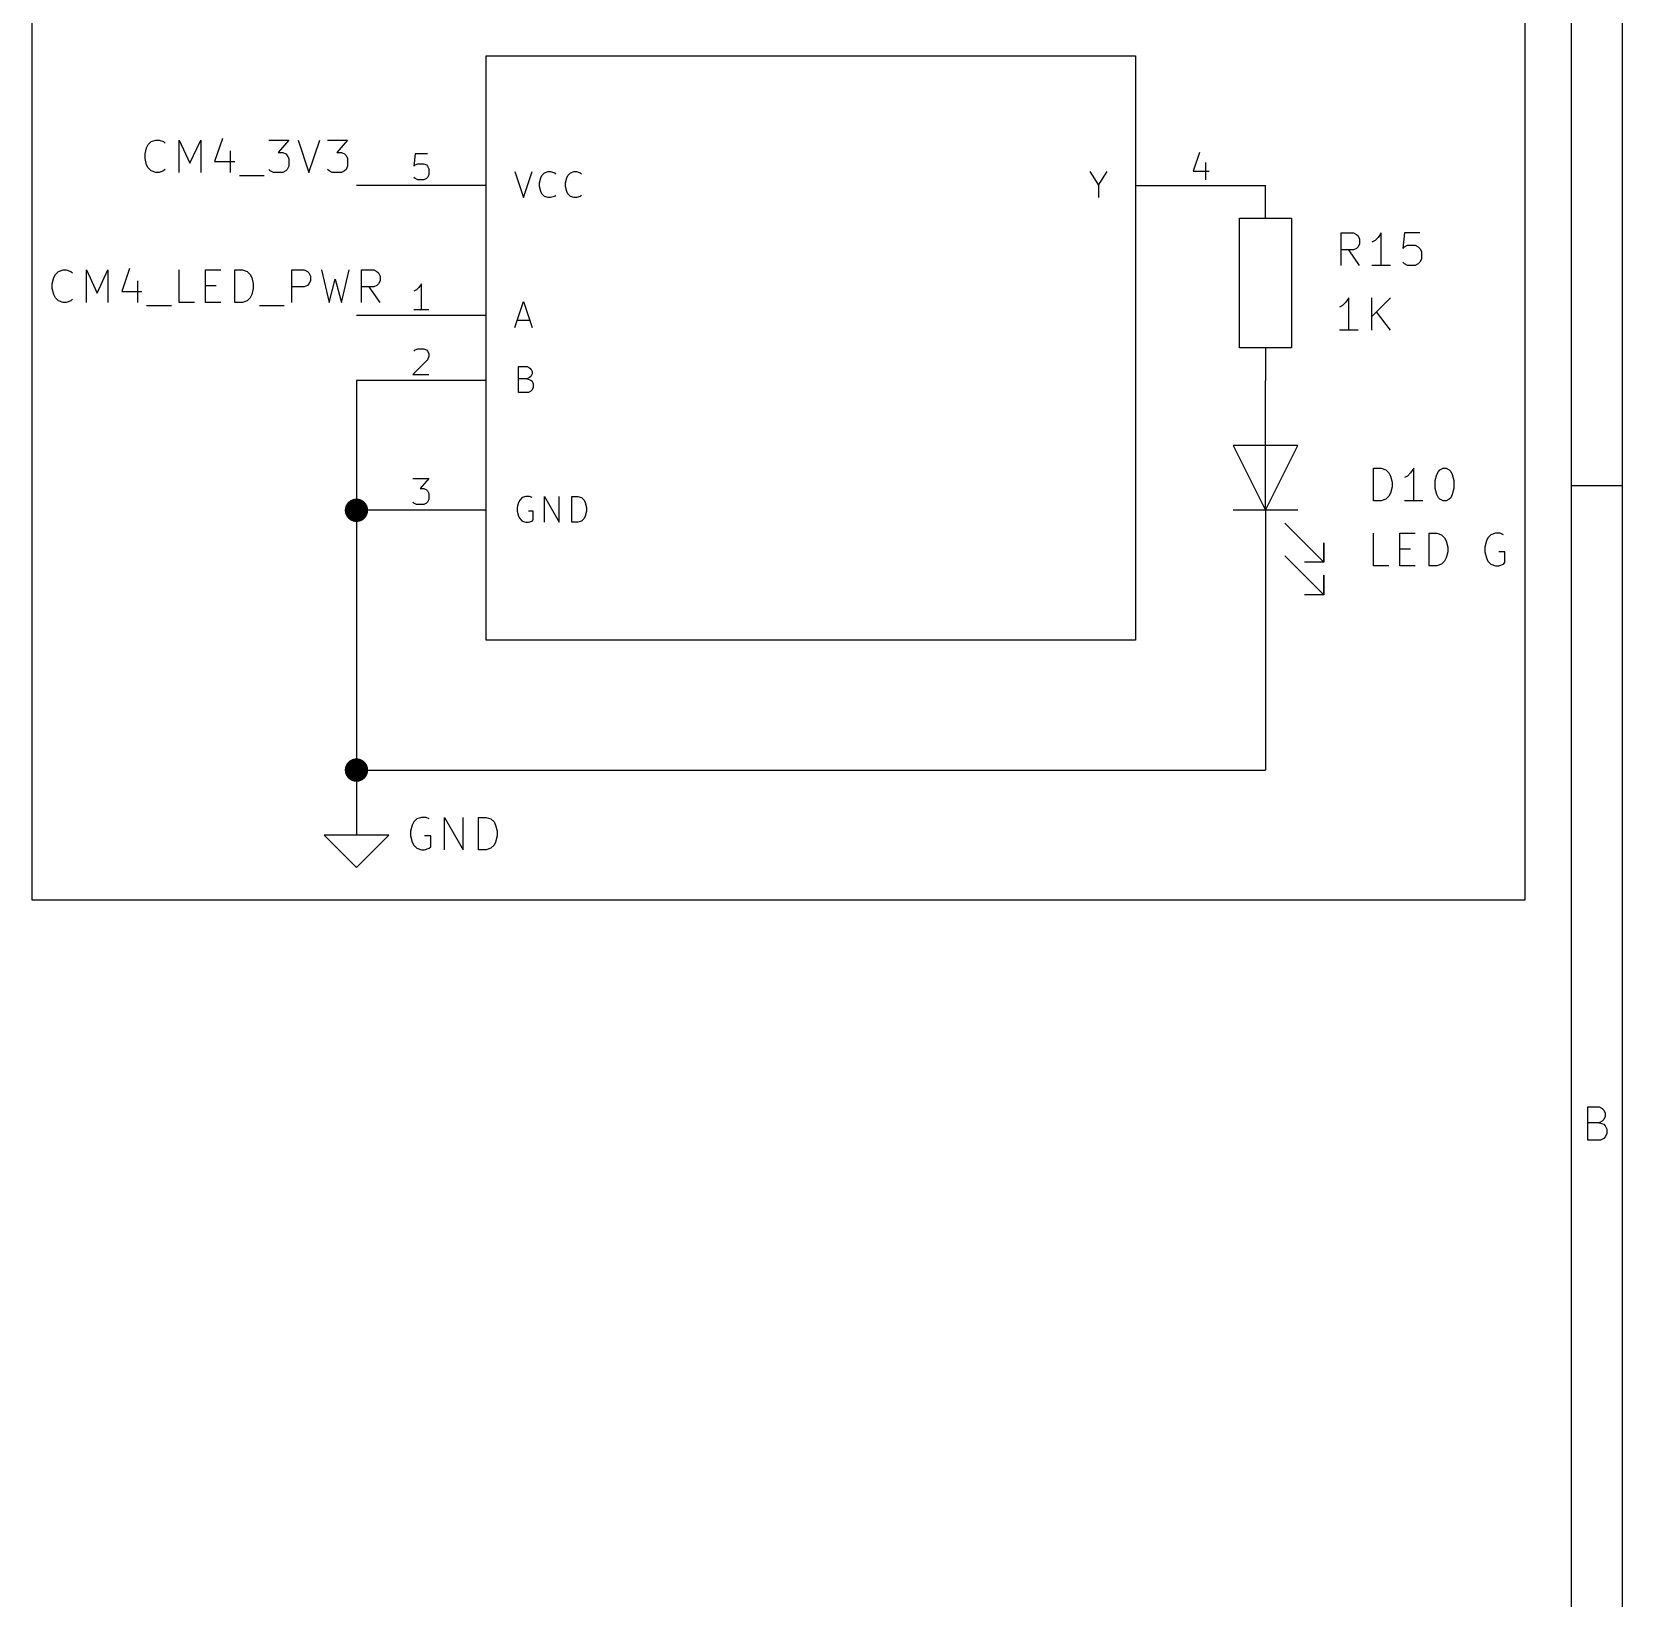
# Model space of a CAD drawing. Extents: x 0.4 to 11.3, y -7.9 to -0.4.
# Drawn here: x 8.85 to 11.299, y -4.075 to -1.663 of the extents above; entities that cross this region are included whole.
import ezdxf

# ---------------------------------------------------------------- set-up
doc = ezdxf.new("R2010")
doc.units = 0
doc.header["$MEASUREMENT"] = 0
for name, color, linetype in [('BLUE3', 171, 'CONTINUOUS'), ('CYAN2', 4, 'CONTINUOUS'), ('GRAY1', 251, 'CONTINUOUS'), ('GREEN3', 91, 'CONTINUOUS'), ('LYELLOW', 51, 'CONTINUOUS'), ('RED2', 1, 'CONTINUOUS'), ('RED3', 11, 'CONTINUOUS')]:
    doc.layers.add(name, color=color, linetype=linetype)

msp = doc.modelspace()

# ---------------------------------------------------------------- linework, layer by layer
at = {"layer": 'BLUE3', "linetype": 'CONTINUOUS'}
for p, q in [((8.85, -1), (8.85, -3)), ((11.15, -3), (11.15, -1)), ((8.85, -3), (11.15, -3))]:
    msp.add_line(p, q, dxfattribs=at)
at = {"layer": 'CYAN2', "linetype": 'CONTINUOUS'}
for p, q in [((9.59381, -1.8785), (9.60714, -1.9185)), ((9.59381, -1.8785), (9.60714, -1.9185)), ((9.60714, -1.9185), (9.62047, -1.8785)), ((9.60714, -1.9185), (9.62047, -1.8785)), ((9.63381, -1.88803), (9.63571, -1.88422)), ((9.63381, -1.88803), (9.63571, -1.88422)), ((9.63571, -1.88422), (9.63952, -1.88041)), ((9.63571, -1.88422), (9.63952, -1.88041)), ((9.63952, -1.88041), (9.64524, -1.8785)), ((9.63952, -1.88041), (9.64524, -1.8785)), ((9.64524, -1.8785), (9.64905, -1.8785)), ((9.64524, -1.8785), (9.64905, -1.8785)), ((9.64905, -1.8785), (9.65476, -1.88041)), ((9.64905, -1.8785), (9.65476, -1.88041)), ((9.65476, -1.88041), (9.65667, -1.88231)), ((9.65476, -1.88041), (9.65667, -1.88231)), ((9.67381, -1.88803), (9.67571, -1.88422)), ((9.67381, -1.88803), (9.67571, -1.88422)), ((9.67571, -1.88422), (9.67952, -1.88041)), ((9.67571, -1.88422), (9.67952, -1.88041)), ((9.67952, -1.88041), (9.68524, -1.8785)), ((9.67952, -1.88041), (9.68524, -1.8785)), ((9.68524, -1.8785), (9.68905, -1.8785)), ((9.68524, -1.8785), (9.68905, -1.8785)), ((9.68905, -1.8785), (9.69476, -1.88041)), ((9.68905, -1.8785), (9.69476, -1.88041)), ((9.69476, -1.88041), (9.69667, -1.88231)), ((9.69476, -1.88041), (9.69667, -1.88231)), ((10.4795, -1.8785), (10.4929, -1.89946)), ((10.4795, -1.8785), (10.4929, -1.89946)), ((10.4929, -1.89946), (10.5062, -1.8785)), ((10.4929, -1.89946), (10.5062, -1.8785)), ((9.63191, -1.89565), (9.63381, -1.88803)), ((9.63191, -1.89565), (9.63381, -1.88803)), ((9.63191, -1.90136), (9.63191, -1.89565)), ((9.63191, -1.90136), (9.63191, -1.89565)), ((9.63381, -1.90898), (9.63191, -1.90136)), ((9.63381, -1.90898), (9.63191, -1.90136)), ((9.63571, -1.91279), (9.63381, -1.90898)), ((9.63571, -1.91279), (9.63381, -1.90898)), ((9.67191, -1.89565), (9.67381, -1.88803)), ((9.67191, -1.89565), (9.67381, -1.88803)), ((9.67191, -1.90136), (9.67191, -1.89565)), ((9.67191, -1.90136), (9.67191, -1.89565)), ((9.67381, -1.90898), (9.67191, -1.90136)), ((9.67381, -1.90898), (9.67191, -1.90136)), ((9.67571, -1.91279), (9.67381, -1.90898)), ((9.67571, -1.91279), (9.67381, -1.90898)), ((10.4929, -1.89946), (10.4929, -1.9185)), ((10.4929, -1.89946), (10.4929, -1.9185)), ((9.63952, -1.9166), (9.63571, -1.91279)), ((9.63952, -1.9166), (9.63571, -1.91279)), ((9.64524, -1.9185), (9.63952, -1.9166)), ((9.64524, -1.9185), (9.63952, -1.9166)), ((9.64905, -1.9185), (9.64524, -1.9185)), ((9.64905, -1.9185), (9.64524, -1.9185)), ((9.65476, -1.9166), (9.64905, -1.9185)), ((9.65476, -1.9166), (9.64905, -1.9185)), ((9.65667, -1.9147), (9.65476, -1.9166)), ((9.65667, -1.9147), (9.65476, -1.9166)), ((9.67952, -1.9166), (9.67571, -1.91279)), ((9.67952, -1.9166), (9.67571, -1.91279)), ((9.68524, -1.9185), (9.67952, -1.9166)), ((9.68524, -1.9185), (9.67952, -1.9166)), ((9.68905, -1.9185), (9.68524, -1.9185)), ((9.68905, -1.9185), (9.68524, -1.9185)), ((9.69476, -1.9166), (9.68905, -1.9185)), ((9.69476, -1.9166), (9.68905, -1.9185)), ((9.69667, -1.9147), (9.69476, -1.9166)), ((9.69667, -1.9147), (9.69476, -1.9166)), ((10.8663, -2.0228), (10.8663, -1.9728)), ((10.8663, -1.9728), (10.8853, -1.9728)), ((10.8663, -2.0228), (10.8663, -1.9728)), ((10.8663, -1.9728), (10.8853, -1.9728)), ((10.8853, -1.9728), (10.8901, -1.97519)), ((10.8853, -1.9728), (10.8901, -1.97519)), ((10.8901, -1.97519), (10.8925, -1.97757)), ((10.8901, -1.97519), (10.8925, -1.97757)), ((10.8925, -1.97757), (10.8949, -1.98233)), ((10.8925, -1.97757), (10.8949, -1.98233)), ((10.8949, -1.98233), (10.8949, -1.98947)), ((10.8949, -1.98233), (10.8949, -1.98947)), ((10.9234, -1.97995), (10.9187, -1.98471)), ((10.9234, -1.97995), (10.9187, -1.98471)), ((10.9282, -1.9728), (10.9234, -1.97995)), ((10.9282, -1.9728), (10.9234, -1.97995)), ((10.9282, -2.0228), (10.9282, -1.9728)), ((10.9282, -2.0228), (10.9282, -1.9728)), ((10.9639, -1.9728), (10.9615, -1.99661)), ((10.9639, -1.9728), (10.9615, -1.99661)), ((10.9877, -1.9728), (10.9639, -1.9728)), ((10.9877, -1.9728), (10.9639, -1.9728)), ((10.8853, -1.999), (10.8663, -1.999)), ((10.8853, -1.999), (10.8663, -1.999)), ((10.8949, -2.0228), (10.8782, -1.999)), ((10.8949, -2.0228), (10.8782, -1.999)), ((10.8901, -1.99661), (10.8853, -1.999)), ((10.8901, -1.99661), (10.8853, -1.999)), ((10.8925, -1.99423), (10.8901, -1.99661)), ((10.8925, -1.99423), (10.8901, -1.99661)), ((10.8949, -1.98947), (10.8925, -1.99423)), ((10.8949, -1.98947), (10.8925, -1.99423)), ((10.9187, -1.98471), (10.9139, -1.98709)), ((10.9187, -1.98471), (10.9139, -1.98709)), ((10.9615, -1.99661), (10.9639, -1.99423)), ((10.9615, -1.99661), (10.9639, -1.99423)), ((10.9639, -1.99423), (10.9687, -1.99185)), ((10.9639, -1.99423), (10.9687, -1.99185)), ((10.9687, -1.99185), (10.9806, -1.99185)), ((10.9687, -1.99185), (10.9806, -1.99185)), ((10.9806, -1.99185), (10.9853, -1.99423)), ((10.9806, -1.99185), (10.9853, -1.99423)), ((10.9853, -1.99423), (10.9877, -1.99661)), ((10.9853, -1.99423), (10.9877, -1.99661)), ((10.9877, -1.99661), (10.9901, -2.00137)), ((10.9877, -1.99661), (10.9901, -2.00137)), ((10.9901, -2.00137), (10.9901, -2.01328)), ((10.9901, -2.00137), (10.9901, -2.01328)), ((10.9425, -2.0228), (10.9139, -2.0228)), ((10.9425, -2.0228), (10.9139, -2.0228)), ((10.9639, -2.02043), (10.9615, -2.01804)), ((10.9639, -2.02043), (10.9615, -2.01804)), ((10.9687, -2.0228), (10.9639, -2.02043)), ((10.9687, -2.0228), (10.9639, -2.02043)), ((10.9806, -2.0228), (10.9687, -2.0228)), ((10.9806, -2.0228), (10.9687, -2.0228)), ((10.9853, -2.02043), (10.9806, -2.0228)), ((10.9853, -2.02043), (10.9806, -2.0228)), ((10.9877, -2.01804), (10.9853, -2.02043)), ((10.9877, -2.01804), (10.9853, -2.02043)), ((10.9901, -2.01328), (10.9877, -2.01804)), ((10.9901, -2.01328), (10.9877, -2.01804)), ((9.59381, -2.1185), (9.60714, -2.0785)), ((9.59381, -2.1185), (9.60714, -2.0785)), ((9.60714, -2.0785), (9.62047, -2.1185)), ((9.60714, -2.0785), (9.62047, -2.1185)), ((10.8734, -2.07995), (10.8687, -2.08471)), ((10.8734, -2.07995), (10.8687, -2.08471)), ((10.8782, -2.0728), (10.8734, -2.07995)), ((10.8782, -2.0728), (10.8734, -2.07995)), ((10.8782, -2.1228), (10.8782, -2.0728)), ((10.8782, -2.1228), (10.8782, -2.0728)), ((10.9139, -2.1228), (10.9139, -2.0728)), ((10.9425, -2.0728), (10.9139, -2.10137)), ((10.9139, -2.1228), (10.9139, -2.0728)), ((10.9425, -2.0728), (10.9139, -2.10137)), ((10.8687, -2.08471), (10.8639, -2.08709)), ((10.8687, -2.08471), (10.8639, -2.08709)), ((10.9425, -2.1228), (10.921, -2.09423)), ((10.9425, -2.1228), (10.921, -2.09423)), ((9.59762, -2.10707), (9.61667, -2.10707)), ((9.59762, -2.10707), (9.61667, -2.10707)), ((10.8925, -2.1228), (10.8639, -2.1228)), ((10.8925, -2.1228), (10.8639, -2.1228)), ((9.59952, -2.2185), (9.59952, -2.1785)), ((9.59952, -2.1785), (9.61285, -2.1785)), ((9.59952, -2.2185), (9.59952, -2.1785)), ((9.59952, -2.1785), (9.61285, -2.1785)), ((9.61285, -2.1785), (9.61667, -2.18041)), ((9.61285, -2.1785), (9.61667, -2.18041)), ((9.61285, -2.19755), (9.59952, -2.19755)), ((9.61285, -2.19755), (9.59952, -2.19755)), ((9.61667, -2.19565), (9.61285, -2.19755)), ((9.61667, -2.19565), (9.61285, -2.19755)), ((9.61285, -2.19755), (9.61857, -2.19946)), ((9.61285, -2.19755), (9.61857, -2.19946)), ((9.61667, -2.18041), (9.61857, -2.18231)), ((9.61667, -2.18041), (9.61857, -2.18231)), ((9.61857, -2.19374), (9.61667, -2.19565)), ((9.61857, -2.19374), (9.61667, -2.19565)), ((9.61857, -2.18231), (9.62047, -2.18613)), ((9.61857, -2.18231), (9.62047, -2.18613)), ((9.62047, -2.18993), (9.61857, -2.19374)), ((9.62047, -2.18993), (9.61857, -2.19374)), ((9.61857, -2.19946), (9.62047, -2.20136)), ((9.61857, -2.19946), (9.62047, -2.20136)), ((9.62047, -2.18613), (9.62047, -2.18993)), ((9.62047, -2.18613), (9.62047, -2.18993)), ((9.62047, -2.20136), (9.62238, -2.20517)), ((9.62047, -2.20136), (9.62238, -2.20517)), ((9.61476, -2.2185), (9.59952, -2.2185)), ((9.61476, -2.2185), (9.59952, -2.2185)), ((9.61857, -2.2166), (9.61476, -2.2185)), ((9.61857, -2.2166), (9.61476, -2.2185)), ((9.62047, -2.2147), (9.61857, -2.2166)), ((9.62047, -2.2147), (9.61857, -2.2166)), ((9.62238, -2.21089), (9.62047, -2.2147)), ((9.62238, -2.21089), (9.62047, -2.2147)), ((9.62238, -2.20517), (9.62238, -2.21089)), ((9.62238, -2.20517), (9.62238, -2.21089)), ((10.9163, -2.3853), (10.9163, -2.3353)), ((10.9163, -2.3353), (10.9282, -2.3353)), ((10.9163, -2.3853), (10.9163, -2.3353)), ((10.9163, -2.3353), (10.9282, -2.3353)), ((10.9282, -2.3353), (10.9353, -2.33769)), ((10.9282, -2.3353), (10.9353, -2.33769)), ((10.9353, -2.33769), (10.9401, -2.34245)), ((10.9353, -2.33769), (10.9401, -2.34245)), ((10.9401, -2.34245), (10.9425, -2.34721)), ((10.9401, -2.34245), (10.9425, -2.34721)), ((10.9425, -2.34721), (10.9449, -2.35673)), ((10.9425, -2.34721), (10.9449, -2.35673)), ((10.9687, -2.34721), (10.9639, -2.34959)), ((10.9687, -2.34721), (10.9639, -2.34959)), ((10.9734, -2.34245), (10.9687, -2.34721)), ((10.9734, -2.34245), (10.9687, -2.34721)), ((10.9782, -2.3353), (10.9734, -2.34245)), ((10.9782, -2.3353), (10.9734, -2.34245)), ((10.9782, -2.3853), (10.9782, -2.3353)), ((10.9782, -2.3853), (10.9782, -2.3353)), ((11.0115, -2.35435), (11.0139, -2.34483)), ((11.0115, -2.35435), (11.0139, -2.34483)), ((11.0139, -2.34483), (11.0163, -2.34007)), ((11.0139, -2.34483), (11.0163, -2.34007)), ((11.0163, -2.34007), (11.0187, -2.33769)), ((11.0163, -2.34007), (11.0187, -2.33769)), ((11.0187, -2.33769), (11.0234, -2.3353)), ((11.0187, -2.33769), (11.0234, -2.3353)), ((11.0234, -2.3353), (11.0282, -2.3353)), ((11.0234, -2.3353), (11.0282, -2.3353)), ((11.0282, -2.3353), (11.0329, -2.33769)), ((11.0282, -2.3353), (11.0329, -2.33769)), ((11.0329, -2.33769), (11.0353, -2.34007)), ((11.0329, -2.33769), (11.0353, -2.34007)), ((11.0353, -2.34007), (11.0377, -2.34483)), ((11.0353, -2.34007), (11.0377, -2.34483)), ((11.0377, -2.34483), (11.0401, -2.35435)), ((11.0377, -2.34483), (11.0401, -2.35435)), ((10.9425, -2.3734), (10.9401, -2.37816)), ((10.9425, -2.3734), (10.9401, -2.37816)), ((10.9449, -2.36387), (10.9425, -2.3734)), ((10.9449, -2.36387), (10.9425, -2.3734)), ((10.9449, -2.35673), (10.9449, -2.36387)), ((10.9449, -2.35673), (10.9449, -2.36387)), ((11.0115, -2.36626), (11.0115, -2.35435)), ((11.0115, -2.36626), (11.0115, -2.35435)), ((11.0139, -2.37578), (11.0115, -2.36626)), ((11.0139, -2.37578), (11.0115, -2.36626)), ((11.0163, -2.38054), (11.0139, -2.37578)), ((11.0163, -2.38054), (11.0139, -2.37578)), ((11.0377, -2.37578), (11.0353, -2.38054)), ((11.0377, -2.37578), (11.0353, -2.38054)), ((11.0401, -2.36626), (11.0377, -2.37578)), ((11.0401, -2.36626), (11.0377, -2.37578)), ((11.0401, -2.35435), (11.0401, -2.36626)), ((11.0401, -2.35435), (11.0401, -2.36626)), ((9.59952, -2.38803), (9.59762, -2.39565)), ((9.59952, -2.38803), (9.59762, -2.39565)), ((9.59762, -2.39565), (9.59762, -2.40136)), ((9.59762, -2.39565), (9.59762, -2.40136)), ((9.60143, -2.38422), (9.59952, -2.38803)), ((9.60143, -2.38422), (9.59952, -2.38803)), ((9.60524, -2.38041), (9.60143, -2.38422)), ((9.60524, -2.38041), (9.60143, -2.38422)), ((9.61095, -2.3785), (9.60524, -2.38041)), ((9.61095, -2.3785), (9.60524, -2.38041)), ((9.61667, -2.3785), (9.61095, -2.3785)), ((9.61667, -2.3785), (9.61095, -2.3785)), ((9.62047, -2.38041), (9.61667, -2.3785)), ((9.62047, -2.38041), (9.61667, -2.3785)), ((9.63952, -2.4185), (9.63952, -2.3785)), ((9.63952, -2.3785), (9.66238, -2.4185)), ((9.63952, -2.4185), (9.63952, -2.3785)), ((9.63952, -2.3785), (9.66238, -2.4185)), ((9.66238, -2.4185), (9.66238, -2.3785)), ((9.66238, -2.4185), (9.66238, -2.3785)), ((9.68143, -2.4185), (9.68143, -2.3785)), ((9.68143, -2.3785), (9.69095, -2.3785)), ((9.68143, -2.4185), (9.68143, -2.3785)), ((9.68143, -2.3785), (9.69095, -2.3785)), ((9.69095, -2.3785), (9.69667, -2.38041)), ((9.69095, -2.3785), (9.69667, -2.38041)), ((9.69667, -2.38041), (9.70048, -2.38422)), ((9.69667, -2.38041), (9.70048, -2.38422)), ((9.70048, -2.38422), (9.70238, -2.38803)), ((9.70048, -2.38422), (9.70238, -2.38803)), ((9.70238, -2.38803), (9.70428, -2.39565)), ((9.70238, -2.38803), (9.70428, -2.39565)), ((9.70428, -2.39565), (9.70428, -2.40136)), ((9.70428, -2.39565), (9.70428, -2.40136)), ((10.9282, -2.3853), (10.9163, -2.3853)), ((10.9282, -2.3853), (10.9163, -2.3853)), ((10.9353, -2.38293), (10.9282, -2.3853)), ((10.9353, -2.38293), (10.9282, -2.3853)), ((10.9401, -2.37816), (10.9353, -2.38293)), ((10.9401, -2.37816), (10.9353, -2.38293)), ((10.9925, -2.3853), (10.9639, -2.3853)), ((10.9925, -2.3853), (10.9639, -2.3853)), ((11.0187, -2.38293), (11.0163, -2.38054)), ((11.0187, -2.38293), (11.0163, -2.38054)), ((11.0234, -2.3853), (11.0187, -2.38293)), ((11.0234, -2.3853), (11.0187, -2.38293)), ((11.0282, -2.3853), (11.0234, -2.3853)), ((11.0282, -2.3853), (11.0234, -2.3853)), ((11.0329, -2.38293), (11.0282, -2.3853)), ((11.0329, -2.38293), (11.0282, -2.3853)), ((11.0353, -2.38054), (11.0329, -2.38293)), ((11.0353, -2.38054), (11.0329, -2.38293)), ((9.59762, -2.40136), (9.59952, -2.40898)), ((9.59762, -2.40136), (9.59952, -2.40898)), ((9.59952, -2.40898), (9.60143, -2.41279)), ((9.59952, -2.40898), (9.60143, -2.41279)), ((9.60143, -2.41279), (9.60524, -2.4166)), ((9.60143, -2.41279), (9.60524, -2.4166)), ((9.60524, -2.4166), (9.61095, -2.4185)), ((9.60524, -2.4166), (9.61095, -2.4185)), ((9.61095, -2.4185), (9.61476, -2.4185)), ((9.61095, -2.4185), (9.61476, -2.4185)), ((9.62238, -2.40136), (9.61476, -2.40136)), ((9.62238, -2.40136), (9.61476, -2.40136)), ((9.61476, -2.4185), (9.62047, -2.4166)), ((9.61476, -2.4185), (9.62047, -2.4166)), ((9.62047, -2.4166), (9.62238, -2.4147)), ((9.62047, -2.4166), (9.62238, -2.4147)), ((9.62238, -2.4147), (9.62238, -2.40136)), ((9.62238, -2.4147), (9.62238, -2.40136)), ((9.69095, -2.4185), (9.68143, -2.4185)), ((9.69095, -2.4185), (9.68143, -2.4185)), ((9.69667, -2.4166), (9.69095, -2.4185)), ((9.69667, -2.4166), (9.69095, -2.4185)), ((9.70048, -2.41279), (9.69667, -2.4166)), ((9.70048, -2.41279), (9.69667, -2.4166)), ((9.70238, -2.40898), (9.70048, -2.41279)), ((9.70238, -2.40898), (9.70048, -2.41279)), ((9.70428, -2.40136), (9.70238, -2.40898)), ((9.70428, -2.40136), (9.70238, -2.40898)), ((10.9163, -2.4853), (10.9163, -2.4353)), ((10.9163, -2.4853), (10.9163, -2.4353)), ((10.9568, -2.4853), (10.9568, -2.4353)), ((10.9568, -2.4353), (10.9806, -2.4353)), ((10.9568, -2.4853), (10.9568, -2.4353)), ((10.9568, -2.4353), (10.9806, -2.4353)), ((11.002, -2.4853), (11.002, -2.4353)), ((11.002, -2.4353), (11.0139, -2.4353)), ((11.002, -2.4853), (11.002, -2.4353)), ((11.002, -2.4353), (11.0139, -2.4353)), ((11.0139, -2.4353), (11.021, -2.43769)), ((11.0139, -2.4353), (11.021, -2.43769)), ((11.021, -2.43769), (11.0258, -2.44245)), ((11.021, -2.43769), (11.0258, -2.44245)), ((11.0258, -2.44245), (11.0282, -2.44721)), ((11.0258, -2.44245), (11.0282, -2.44721)), ((11.0282, -2.44721), (11.0306, -2.45673)), ((11.0282, -2.44721), (11.0306, -2.45673)), ((11.0901, -2.44721), (11.0877, -2.45673)), ((11.0901, -2.44721), (11.0877, -2.45673)), ((11.0925, -2.44245), (11.0901, -2.44721)), ((11.0925, -2.44245), (11.0901, -2.44721)), ((11.0972, -2.43769), (11.0925, -2.44245)), ((11.0972, -2.43769), (11.0925, -2.44245)), ((11.1044, -2.4353), (11.0972, -2.43769)), ((11.1044, -2.4353), (11.0972, -2.43769)), ((11.1115, -2.4353), (11.1044, -2.4353)), ((11.1115, -2.4353), (11.1044, -2.4353)), ((11.1163, -2.43769), (11.1115, -2.4353)), ((11.1163, -2.43769), (11.1115, -2.4353)), ((10.9568, -2.45911), (10.9734, -2.45911)), ((10.9568, -2.45911), (10.9734, -2.45911)), ((11.0282, -2.4734), (11.0258, -2.47816)), ((11.0282, -2.4734), (11.0258, -2.47816)), ((11.0306, -2.46387), (11.0282, -2.4734)), ((11.0306, -2.46387), (11.0282, -2.4734)), ((11.0306, -2.45673), (11.0306, -2.46387)), ((11.0306, -2.45673), (11.0306, -2.46387)), ((11.0877, -2.45673), (11.0877, -2.46387)), ((11.0877, -2.45673), (11.0877, -2.46387)), ((11.0877, -2.46387), (11.0901, -2.4734)), ((11.0877, -2.46387), (11.0901, -2.4734)), ((11.0901, -2.4734), (11.0925, -2.47816)), ((11.0901, -2.4734), (11.0925, -2.47816)), ((11.1187, -2.46387), (11.1091, -2.46387)), ((11.1187, -2.46387), (11.1091, -2.46387)), ((11.1187, -2.48054), (11.1187, -2.46387)), ((11.1187, -2.48054), (11.1187, -2.46387)), ((10.9401, -2.4853), (10.9163, -2.4853)), ((10.9401, -2.4853), (10.9163, -2.4853)), ((10.9806, -2.4853), (10.9568, -2.4853)), ((10.9806, -2.4853), (10.9568, -2.4853)), ((11.0139, -2.4853), (11.002, -2.4853)), ((11.0139, -2.4853), (11.002, -2.4853)), ((11.021, -2.48293), (11.0139, -2.4853)), ((11.021, -2.48293), (11.0139, -2.4853)), ((11.0258, -2.47816), (11.021, -2.48293)), ((11.0258, -2.47816), (11.021, -2.48293)), ((11.0925, -2.47816), (11.0972, -2.48293)), ((11.0925, -2.47816), (11.0972, -2.48293)), ((11.0972, -2.48293), (11.1044, -2.4853)), ((11.0972, -2.48293), (11.1044, -2.4853)), ((11.1044, -2.4853), (11.1091, -2.4853)), ((11.1044, -2.4853), (11.1091, -2.4853)), ((11.1091, -2.4853), (11.1163, -2.48293)), ((11.1091, -2.4853), (11.1163, -2.48293)), ((11.1163, -2.48293), (11.1187, -2.48054)), ((11.1163, -2.48293), (11.1187, -2.48054)), ((9.43571, -2.88471), (9.43333, -2.89423)), ((9.43809, -2.87995), (9.43571, -2.88471)), ((9.44285, -2.87519), (9.43809, -2.87995)), ((9.45, -2.8728), (9.44285, -2.87519)), ((9.45714, -2.8728), (9.45, -2.8728)), ((9.4619, -2.87519), (9.45714, -2.8728)), ((9.48571, -2.9228), (9.48571, -2.8728)), ((9.48571, -2.8728), (9.51428, -2.9228)), ((9.51428, -2.9228), (9.51428, -2.8728)), ((9.53809, -2.9228), (9.53809, -2.8728)), ((9.53809, -2.8728), (9.55, -2.8728)), ((9.55, -2.8728), (9.55714, -2.87519)), ((9.55714, -2.87519), (9.5619, -2.87995)), ((9.5619, -2.87995), (9.56428, -2.88471)), ((9.56428, -2.88471), (9.56666, -2.89423)), ((9.43333, -2.89423), (9.43333, -2.90137)), ((9.43333, -2.90137), (9.43571, -2.9109)), ((9.43571, -2.9109), (9.43809, -2.91566)), ((9.46428, -2.90137), (9.45476, -2.90137)), ((9.46428, -2.91804), (9.46428, -2.90137)), ((9.56428, -2.9109), (9.5619, -2.91566)), ((9.56666, -2.90137), (9.56428, -2.9109)), ((9.56666, -2.89423), (9.56666, -2.90137)), ((9.43809, -2.91566), (9.44285, -2.92043)), ((9.44285, -2.92043), (9.45, -2.9228)), ((9.45, -2.9228), (9.45476, -2.9228)), ((9.45476, -2.9228), (9.4619, -2.92043)), ((9.4619, -2.92043), (9.46428, -2.91804)), ((9.55, -2.9228), (9.53809, -2.9228)), ((9.55714, -2.92043), (9.55, -2.9228)), ((9.5619, -2.91566), (9.55714, -2.92043))]:
    msp.add_line(p, q, dxfattribs=at)
at = {"layer": 'GRAY1', "linetype": 'CONTINUOUS'}
for p, q in [((9.02684, -1.8417), (9.02922, -1.83694)), ((9.02922, -1.83694), (9.03399, -1.83218)), ((9.03399, -1.83218), (9.04113, -1.8298)), ((9.04113, -1.8298), (9.04589, -1.8298)), ((9.04589, -1.8298), (9.05304, -1.83218)), ((9.05304, -1.83218), (9.05541, -1.83456)), ((9.07684, -1.8798), (9.07684, -1.8298)), ((9.07684, -1.8298), (9.09351, -1.86552)), ((9.09351, -1.86552), (9.11018, -1.8298)), ((9.11018, -1.8298), (9.11018, -1.8798)), ((9.14351, -1.82742), (9.13161, -1.86313)), ((9.21494, -1.8298), (9.24589, -1.8298)), ((9.24589, -1.8298), (9.22922, -1.84885)), ((9.26017, -1.8298), (9.27684, -1.8798)), ((9.27684, -1.8798), (9.29351, -1.8298)), ((9.30541, -1.8298), (9.33637, -1.8298)), ((9.33637, -1.8298), (9.3197, -1.84885)), ((9.02446, -1.85123), (9.02684, -1.8417)), ((9.02446, -1.85837), (9.02446, -1.85123)), ((9.02684, -1.86789), (9.02446, -1.85837)), ((9.15541, -1.84647), (9.15541, -1.8798)), ((9.22922, -1.84885), (9.23637, -1.84885)), ((9.23637, -1.84885), (9.24113, -1.85123)), ((9.24113, -1.85123), (9.24351, -1.85361)), ((9.24351, -1.85361), (9.24589, -1.85837)), ((9.24589, -1.85837), (9.24589, -1.87028)), ((9.3197, -1.84885), (9.32684, -1.84885)), ((9.32684, -1.84885), (9.3316, -1.85123)), ((9.3316, -1.85123), (9.33398, -1.85361)), ((9.33398, -1.85361), (9.33637, -1.85837)), ((9.33637, -1.85837), (9.33637, -1.87028)), ((9.02922, -1.87266), (9.02684, -1.86789)), ((9.03399, -1.87742), (9.02922, -1.87266)), ((9.04113, -1.8798), (9.03399, -1.87742)), ((9.04589, -1.8798), (9.04113, -1.8798)), ((9.05304, -1.87742), (9.04589, -1.8798)), ((9.05541, -1.87504), (9.05304, -1.87742)), ((9.13161, -1.86313), (9.16256, -1.86313)), ((9.1697, -1.88456), (9.2078, -1.88456)), ((9.21732, -1.87742), (9.21494, -1.87504)), ((9.22208, -1.8798), (9.21732, -1.87742)), ((9.23637, -1.8798), (9.22208, -1.8798)), ((9.24113, -1.87742), (9.23637, -1.8798)), ((9.24351, -1.87504), (9.24113, -1.87742)), ((9.24589, -1.87028), (9.24351, -1.87504)), ((9.3078, -1.87742), (9.30541, -1.87504)), ((9.31256, -1.8798), (9.3078, -1.87742)), ((9.32684, -1.8798), (9.31256, -1.8798)), ((9.3316, -1.87742), (9.32684, -1.8798)), ((9.33398, -1.87504), (9.3316, -1.87742)), ((9.33637, -1.87028), (9.33398, -1.87504)), ((8.88637, -2.03694), (8.89113, -2.03218)), ((8.89113, -2.03218), (8.89828, -2.0298)), ((8.89828, -2.0298), (8.90304, -2.0298)), ((8.90304, -2.0298), (8.91018, -2.03218)), ((8.91018, -2.03218), (8.91256, -2.03456)), ((8.93399, -2.0798), (8.93399, -2.0298)), ((8.93399, -2.0298), (8.95066, -2.06552)), ((8.95066, -2.06552), (8.96732, -2.0298)), ((8.96732, -2.0298), (8.96732, -2.0798)), ((9.00065, -2.02742), (8.98875, -2.06313)), ((9.07684, -2.0798), (9.07684, -2.0298)), ((9.11732, -2.0798), (9.11732, -2.0298)), ((9.11732, -2.0298), (9.14113, -2.0298)), ((9.16256, -2.0798), (9.16256, -2.0298)), ((9.16256, -2.0298), (9.17446, -2.0298)), ((9.17446, -2.0298), (9.1816, -2.03218)), ((9.1816, -2.03218), (9.18637, -2.03694)), ((9.25065, -2.0798), (9.25065, -2.0298)), ((9.25065, -2.0298), (9.2697, -2.0298)), ((9.2697, -2.0298), (9.27446, -2.03218)), ((9.27446, -2.03218), (9.27684, -2.03456)), ((9.29589, -2.0298), (9.3078, -2.0798)), ((9.32684, -2.0798), (9.33875, -2.0298)), ((9.35779, -2.0798), (9.35779, -2.0298)), ((9.35779, -2.0298), (9.37684, -2.0298)), ((9.37684, -2.0298), (9.3816, -2.03218)), ((9.3816, -2.03218), (9.38398, -2.03456)), ((8.88161, -2.05123), (8.88399, -2.0417)), ((8.88161, -2.05837), (8.88161, -2.05123)), ((8.88399, -2.0417), (8.88637, -2.03694)), ((9.01256, -2.04647), (9.01256, -2.0798)), ((9.11732, -2.05361), (9.13399, -2.05361)), ((9.18637, -2.03694), (9.18875, -2.0417)), ((9.18875, -2.0417), (9.19113, -2.05123)), ((9.19113, -2.05123), (9.19113, -2.05837)), ((9.2697, -2.05599), (9.25065, -2.05599)), ((9.27446, -2.05361), (9.2697, -2.05599)), ((9.27684, -2.05123), (9.27446, -2.05361)), ((9.27684, -2.03456), (9.27922, -2.03932)), ((9.27922, -2.04647), (9.27684, -2.05123)), ((9.27922, -2.03932), (9.27922, -2.04647)), ((9.3078, -2.0798), (9.31732, -2.04409)), ((9.31732, -2.04409), (9.32684, -2.0798)), ((9.37684, -2.05599), (9.35779, -2.05599)), ((9.38636, -2.0798), (9.3697, -2.05599)), ((9.3816, -2.05361), (9.37684, -2.05599)), ((9.38398, -2.05123), (9.3816, -2.05361)), ((9.38398, -2.03456), (9.38636, -2.03932)), ((9.38636, -2.04647), (9.38398, -2.05123)), ((9.38636, -2.03932), (9.38636, -2.04647)), ((8.88399, -2.06789), (8.88161, -2.05837)), ((8.88637, -2.07266), (8.88399, -2.06789)), ((8.89113, -2.07742), (8.88637, -2.07266)), ((8.89828, -2.0798), (8.89113, -2.07742)), ((8.90304, -2.0798), (8.89828, -2.0798)), ((8.91018, -2.07742), (8.90304, -2.0798)), ((8.91256, -2.07504), (8.91018, -2.07742)), ((8.98875, -2.06313), (9.0197, -2.06313)), ((9.10065, -2.0798), (9.07684, -2.0798)), ((9.14113, -2.0798), (9.11732, -2.0798)), ((9.17446, -2.0798), (9.16256, -2.0798)), ((9.1816, -2.07742), (9.17446, -2.0798)), ((9.18637, -2.07266), (9.1816, -2.07742)), ((9.18875, -2.06789), (9.18637, -2.07266)), ((9.19113, -2.05837), (9.18875, -2.06789)), ((9.02685, -2.08456), (9.06494, -2.08456)), ((9.20065, -2.08456), (9.23875, -2.08456))]:
    msp.add_line(p, q, dxfattribs=at)
at = {"layer": 'GREEN3', "linetype": 'CONTINUOUS'}
for p, q in [((9.4, -2.1), (9.35, -2.1)), ((9.35, -2.2), (9.35, -2.4)), ((9.35, -2.4), (9.35, -2.8)), ((10.75, -2.5), (10.75, -2.8)), ((9.35, -2.8), (9.35, -2.85)), ((9.35, -2.8), (10.75, -2.8))]:
    msp.add_line(p, q, dxfattribs=at)
at = {"layer": 'GREEN3', "const_width": 0.018}
for points in [[(9.341, -2.4, 1), (9.359, -2.4, 1)], [(9.341, -2.8, 1), (9.359, -2.8, 1)]]:
    msp.add_lwpolyline(points, format="xyb", close=True, dxfattribs=at)
at = {"layer": 'LYELLOW', "linetype": 'CONTINUOUS'}
for p, q in [((9.55, -2.6), (9.55, -1.7)), ((9.55, -1.7), (10.55, -1.7)), ((10.55, -1.7), (10.55, -2.6)), ((10.55, -2.6), (9.55, -2.6))]:
    msp.add_line(p, q, dxfattribs=at)
at = {"layer": 'RED2', "linetype": 'CONTINUOUS'}
for p, q in [((11.2993, -0.393701), (11.2993, -7.8743)), ((11.2206, -0.472441), (11.2206, -7.79556)), ((9.55, -2.6), (9.55, -1.7)), ((9.55, -1.7), (10.55, -1.7)), ((10.55, -1.7), (10.55, -2.6)), ((9.55, -1.9), (9.35, -1.9)), ((9.55, -1.9), (9.35, -1.9)), ((10.55, -1.9), (10.75, -1.9)), ((10.55, -1.9), (10.75, -1.9)), ((10.75, -1.95), (10.75, -1.9)), ((10.75, -1.95), (10.75, -1.9)), ((10.71, -2.15), (10.71, -1.95)), ((10.71, -1.95), (10.79, -1.95)), ((10.79, -1.95), (10.79, -2.15)), ((9.55, -2.1), (9.35, -2.1)), ((9.55, -2.1), (9.35, -2.1)), ((10.79, -2.15), (10.71, -2.15)), ((10.75, -2.15), (10.75, -2.2)), ((10.75, -2.15), (10.75, -2.2)), ((9.55, -2.2), (9.35, -2.2)), ((9.55, -2.2), (9.35, -2.2)), ((10.75, -2.3), (10.75, -2.2)), ((10.75, -2.3), (10.75, -2.2)), ((10.8, -2.3), (10.7, -2.3)), ((10.7, -2.3), (10.75, -2.4)), ((10.75, -2.4), (10.75, -2.3)), ((10.75, -2.4), (10.8, -2.3)), ((11.2993, -2.3622), (11.2206, -2.3622)), ((9.55, -2.4), (9.35, -2.4)), ((9.55, -2.4), (9.35, -2.4)), ((10.8, -2.4), (10.7, -2.4)), ((10.75, -2.4), (10.75, -2.5)), ((10.75, -2.4), (10.75, -2.5)), ((10.78, -2.42), (10.84, -2.48)), ((10.78, -2.47), (10.84, -2.53)), ((10.84, -2.48), (10.84, -2.45)), ((10.84, -2.45), (10.84, -2.48)), ((10.84, -2.48), (10.81, -2.48)), ((10.84, -2.53), (10.84, -2.5)), ((10.84, -2.5), (10.84, -2.53)), ((10.84, -2.53), (10.81, -2.53)), ((10.55, -2.6), (9.55, -2.6)), ((9.35, -2.85), (9.35, -2.9)), ((9.35, -2.9), (9.3, -2.9)), ((9.3, -2.9), (9.35, -2.95)), ((9.35, -2.95), (9.4, -2.9)), ((9.4, -2.9), (9.35, -2.9)), ((11.2465, -3.36983), (11.2465, -3.31865)), ((11.2465, -3.31865), (11.2636, -3.31865)), ((11.2636, -3.31865), (11.2685, -3.32109)), ((11.2685, -3.32109), (11.2709, -3.32352)), ((11.2709, -3.32352), (11.2733, -3.3284)), ((11.2733, -3.3284), (11.2733, -3.33327)), ((11.2636, -3.34302), (11.2465, -3.34302)), ((11.2685, -3.34058), (11.2636, -3.34302)), ((11.2636, -3.34302), (11.2709, -3.34546)), ((11.2709, -3.33815), (11.2685, -3.34058)), ((11.2733, -3.33327), (11.2709, -3.33815)), ((11.2709, -3.34546), (11.2733, -3.34789)), ((11.2733, -3.34789), (11.2758, -3.35277)), ((11.2758, -3.35277), (11.2758, -3.36008)), ((11.266, -3.36983), (11.2465, -3.36983)), ((11.2709, -3.36739), (11.266, -3.36983)), ((11.2733, -3.36495), (11.2709, -3.36739)), ((11.2758, -3.36008), (11.2733, -3.36495))]:
    msp.add_line(p, q, dxfattribs=at)
at = {"layer": 'RED3', "linetype": 'CONTINUOUS'}
for p, q in [((9.44048, -1.8511), (9.43857, -1.87015)), ((9.44048, -1.8511), (9.43857, -1.87015)), ((9.45952, -1.8511), (9.44048, -1.8511)), ((9.45952, -1.8511), (9.44048, -1.8511)), ((10.6481, -1.8492), (10.6386, -1.87777)), ((10.6481, -1.8492), (10.6386, -1.87777)), ((9.43857, -1.87015), (9.44048, -1.86825)), ((9.43857, -1.87015), (9.44048, -1.86825)), ((9.44048, -1.86825), (9.44428, -1.86634)), ((9.44048, -1.86825), (9.44428, -1.86634)), ((9.44428, -1.86634), (9.45381, -1.86634)), ((9.44428, -1.86634), (9.45381, -1.86634)), ((9.45381, -1.86634), (9.45762, -1.86825)), ((9.45381, -1.86634), (9.45762, -1.86825)), ((9.45762, -1.86825), (9.45952, -1.87015)), ((9.45762, -1.86825), (9.45952, -1.87015)), ((9.45952, -1.87015), (9.46143, -1.87396)), ((9.45952, -1.87015), (9.46143, -1.87396)), ((9.46143, -1.88348), (9.45952, -1.8873)), ((9.46143, -1.88348), (9.45952, -1.8873)), ((9.46143, -1.87396), (9.46143, -1.88348)), ((9.46143, -1.87396), (9.46143, -1.88348)), ((10.6386, -1.87777), (10.6633, -1.87777)), ((10.6386, -1.87777), (10.6633, -1.87777)), ((10.6576, -1.86444), (10.6576, -1.8911)), ((10.6576, -1.86444), (10.6576, -1.8911)), ((9.44048, -1.8892), (9.43857, -1.8873)), ((9.44048, -1.8892), (9.43857, -1.8873)), ((9.44428, -1.8911), (9.44048, -1.8892)), ((9.44428, -1.8911), (9.44048, -1.8892)), ((9.45381, -1.8911), (9.44428, -1.8911)), ((9.45381, -1.8911), (9.44428, -1.8911)), ((9.45762, -1.8892), (9.45381, -1.8911)), ((9.45762, -1.8892), (9.45381, -1.8911)), ((9.45952, -1.8873), (9.45762, -1.8892)), ((9.45952, -1.8873), (9.45762, -1.8892)), ((9.44619, -2.05682), (9.44238, -2.06063)), ((9.44619, -2.05682), (9.44238, -2.06063)), ((9.45, -2.0511), (9.44619, -2.05682)), ((9.45, -2.0511), (9.44619, -2.05682)), ((9.45, -2.0911), (9.45, -2.0511)), ((9.45, -2.0911), (9.45, -2.0511)), ((9.44238, -2.06063), (9.43857, -2.06253)), ((9.44238, -2.06063), (9.43857, -2.06253)), ((9.46143, -2.0911), (9.43857, -2.0911)), ((9.46143, -2.0911), (9.43857, -2.0911)), ((9.43857, -2.15491), (9.44048, -2.15301)), ((9.43857, -2.15491), (9.44048, -2.15301)), ((9.44048, -2.15301), (9.44428, -2.1511)), ((9.44048, -2.15301), (9.44428, -2.1511)), ((9.44428, -2.1511), (9.45381, -2.1511)), ((9.44428, -2.1511), (9.45381, -2.1511)), ((9.45381, -2.1511), (9.45762, -2.15301)), ((9.45381, -2.1511), (9.45762, -2.15301)), ((9.45762, -2.15301), (9.45952, -2.15491)), ((9.45762, -2.15301), (9.45952, -2.15491)), ((9.45952, -2.15491), (9.46143, -2.15872)), ((9.45952, -2.15491), (9.46143, -2.15872)), ((9.45952, -2.16825), (9.43667, -2.1911)), ((9.45952, -2.16825), (9.43667, -2.1911)), ((9.46143, -2.16253), (9.45952, -2.16825)), ((9.46143, -2.16253), (9.45952, -2.16825)), ((9.46143, -2.15872), (9.46143, -2.16253)), ((9.46143, -2.15872), (9.46143, -2.16253)), ((9.43667, -2.1911), (9.46143, -2.1911)), ((9.43667, -2.1911), (9.46143, -2.1911)), ((9.43667, -2.3511), (9.46143, -2.3511)), ((9.43667, -2.3511), (9.46143, -2.3511)), ((9.46143, -2.3511), (9.44809, -2.36634)), ((9.46143, -2.3511), (9.44809, -2.36634)), ((9.44809, -2.36634), (9.45381, -2.36634)), ((9.44809, -2.36634), (9.45381, -2.36634)), ((9.45381, -2.36634), (9.45762, -2.36825)), ((9.45381, -2.36634), (9.45762, -2.36825)), ((9.45762, -2.36825), (9.45952, -2.37015)), ((9.45762, -2.36825), (9.45952, -2.37015)), ((9.45952, -2.37015), (9.46143, -2.37396)), ((9.45952, -2.37015), (9.46143, -2.37396)), ((9.46143, -2.37396), (9.46143, -2.38348)), ((9.46143, -2.37396), (9.46143, -2.38348)), ((9.43857, -2.3892), (9.43667, -2.3873)), ((9.43857, -2.3892), (9.43667, -2.3873)), ((9.44238, -2.3911), (9.43857, -2.3892)), ((9.44238, -2.3911), (9.43857, -2.3892)), ((9.45381, -2.3911), (9.44238, -2.3911)), ((9.45381, -2.3911), (9.44238, -2.3911)), ((9.45762, -2.3892), (9.45381, -2.3911)), ((9.45762, -2.3892), (9.45381, -2.3911)), ((9.45952, -2.3873), (9.45762, -2.3892)), ((9.45952, -2.3873), (9.45762, -2.3892)), ((9.46143, -2.38348), (9.45952, -2.3873)), ((9.46143, -2.38348), (9.45952, -2.3873))]:
    msp.add_line(p, q, dxfattribs=at)

doc.saveas('drawing.dxf')
